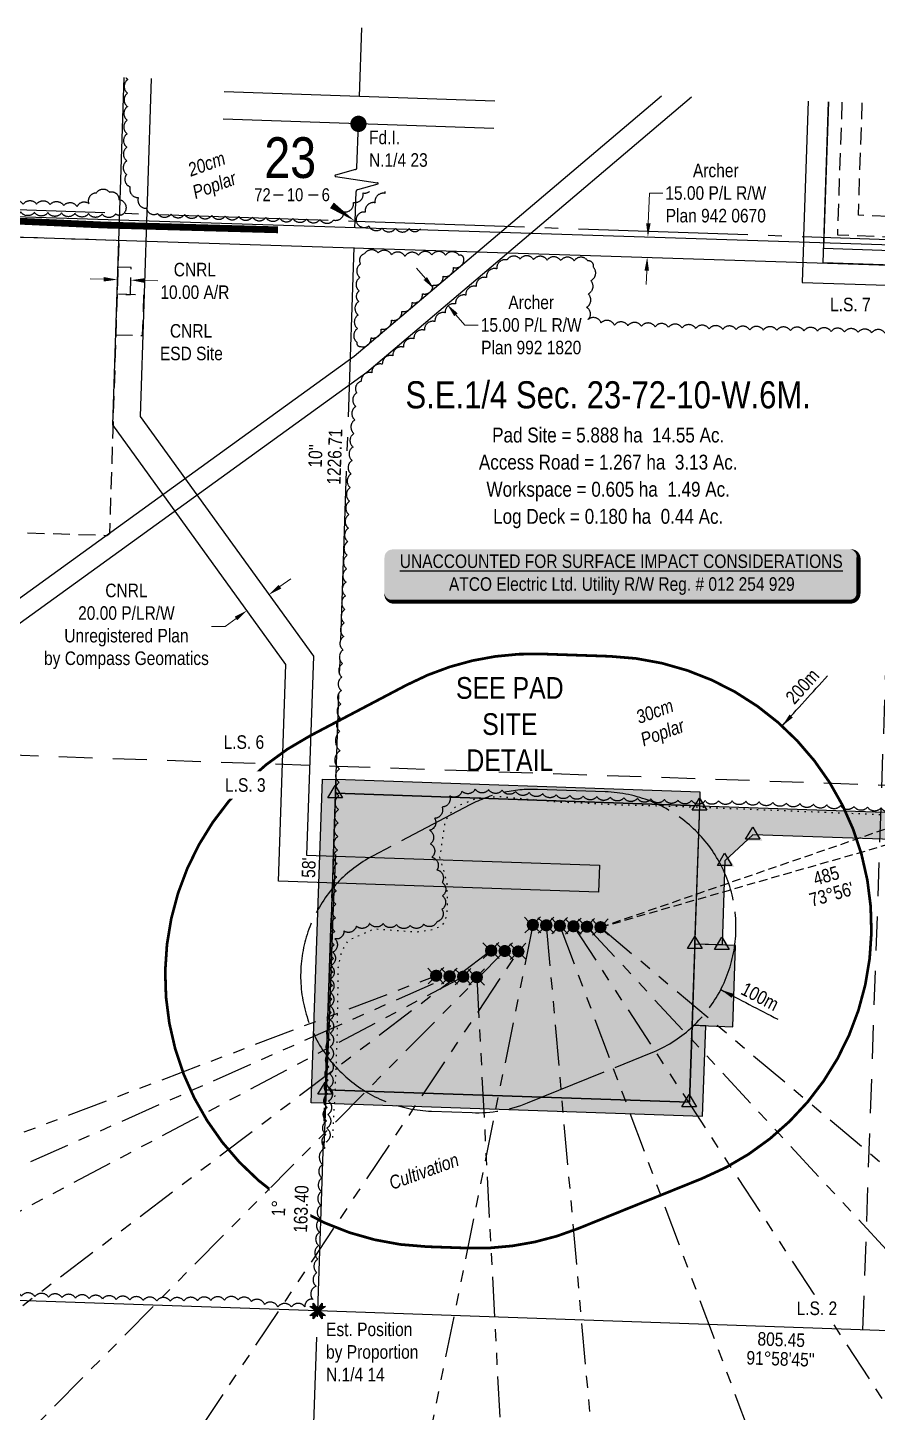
# Model space of a CAD drawing. Extents: x 344856 to 348912, y 6119551 to 6126406.
# Drawn here: x 345737 to 346363, y 6124469 to 6125490 of the extents above; entities that cross this region are included whole.
import ezdxf
from ezdxf.enums import TextEntityAlignment as Align

# ---------------------------------------------------------------- set-up
doc = ezdxf.new("R2010")
doc.units = 0
doc.header["$LTSCALE"] = 5
doc.header["$PDSIZE"] = 0.5
for name, pattern in [('0', [1, 1, 0]), ('foc-ACCESSROAD', [3.75, 2.5, -1.25]), ('foc-BUFFER', [16.75, 15, -1.75]), ('foc-DRILLPATH', [14.75, 6, -1.75, 1.75, -1.75, 1.75, -1.75]), ('foc-LSD', [8, 5, -3]), ('foc-QUARTERLINE', [33, 25, -3, 2, -3]), ('foc-TIELINE', [1.875, 1.25, -0.625]), ('foc-TOPO', [1, 0.2, -0.8])]:
    doc.linetypes.add(name, pattern=pattern)
doc.layers.get('Defpoints').update_dxf_attribs({"color": 9})
for name, color, linetype in [('10', 1, 'Continuous'), ('9', 3, 'Continuous'), ('AS-FENCE', 48, 'foc-FENCE'), ('AS-ROADS', 254, 'Continuous'), ('AUX-BUFFER', 7, 'foc-BUFFER'), ('C-AR', 13, 'foc-ACCESSROAD'), ('C-RW', 13, 'Continuous'), ('C-SYMBOL', 7, 'Continuous'), ('C-WS', 13, 'foc-ACCESSROAD'), ('CG-NOTES', 7, 'Continuous'), ('F-AR', 190, 'foc-ACCESSROAD'), ('F-RW', 190, 'Continuous'), ('L-AREAREQUIRED', 7, 'Continuous'), ('L-AREAWORK', 5, 'Continuous'), ('L-BD', 7, 'Continuous'), ('L-DETAIL-T', 3, 'Continuous'), ('L-MON', 1, 'Continuous'), ('L-QSEC', 8, 'foc-QUARTERLINE'), ('L-SEC', 7, 'Continuous'), ('L-SECLBL', 7, 'Continuous'), ('L-SECQ', 8, 'foc-QUARTERLINE'), ('L-SECTION-LSD', 7, 'foc-LSD'), ('P-PDRILLPATH', 12, 'foc-DRILLPATH'), ('P-PROPOSED', 10, 'Continuous'), ('P-PROPOSED-H', 21, 'Continuous'), ('P-TEMP-BLUE', 146, 'Continuous'), ('T-BUSH', 110, '0'), ('T-BUSH-T', 110, 'Continuous'), ('T-GENERAL', 48, 'foc-TOPO'), ('T-TIE', 201, 'foc-TIELINE')]:
    doc.layers.add(name, color=color, linetype=linetype)
for name, color, linetype, lineweight in [('C-AR-T', 13, 'Continuous', 9), ('C-RW-T', 13, 'Continuous', 9), ('C-WS-T', 13, 'Continuous', 9), ('F-RW-T', 190, 'Continuous', 9), ('T-TEXT', 48, 'Continuous', 18)]:
    doc.layers.add(name, color=color, linetype=linetype, lineweight=lineweight)
doc.layers.add('P-TEMP-BLUE-H', color=7, linetype='Continuous', true_color=0x99e6ff)
doc.styles.add('100L', font='ARIALN.TTF', dxfattribs={"height": 11})
doc.styles.add('175L', font='ARIALN.TTF', dxfattribs={"height": 20})
doc.styles.add('80', font='ARIALN.TTF', dxfattribs={"height": 10})
doc.styles.add('80CG', font='ARIALN.TTF', dxfattribs={"height": 10})
doc.styles.add('80L', font='ARIALN.TTF', dxfattribs={"height": 10})
doc.styles.add('80LS', font='ARIALNI.TTF', dxfattribs={"height": 10})
doc.styles.add('foc-LtypeFont', font='ARIALN.TTF', dxfattribs={"height": 7.35})
doc.styles.add('SIMPLEX', font='ARIALN.TTF')
doc.linetypes.add('foc-FENCE', pattern='A,10,-1,["X",foc-LtypeFont,S=0.2,R=0,X=-0.625,Y=-0.75],-1.24', length=12.24)
doc.dimstyles.new('CG2011', dxfattribs={"dimscale": 5, "dimtxt": 9, "dimasz": 2, "dimexe": 0.2, "dimexo": 0.0625, "dimgap": 0.5, "dimtad": 0, "dimtih": 1, "dimtoh": 1, "dimzin": 0, "dimdsep": 46, "dimtxsty": '80CG', "dimcen": 0.1, "dimse1": 1, "dimse2": 1, "dimclrd": 256, "dimclrt": 256, "dimaunit": 1, "dimadec": 4, "dimazin": 0, "dimtfac": 0.06, "dimtofl": 0, "dimtmove": 0, "dimatfit": 1, "dimfxl": 0.2, "dimtolj": 1, "dimtzin": 0, "dimlwd": -1, "dimarcsym": 0})
doc.dimstyles.new('Compass 5 000', dxfattribs={"dimscale": 5, "dimtxt": 9, "dimasz": 2, "dimexe": 0.2, "dimexo": 0.0625, "dimgap": 0.5, "dimtad": 0, "dimtih": 1, "dimtoh": 1, "dimzin": 0, "dimdsep": 46, "dimtxsty": '80CG', "dimcen": 0.1, "dimse1": 1, "dimse2": 1, "dimclrd": 256, "dimclrt": 256, "dimaunit": 1, "dimadec": 4, "dimazin": 0, "dimtfac": 0.06, "dimtofl": 0, "dimtmove": 0, "dimatfit": 1, "dimfxl": 0.2, "dimtolj": 1, "dimtzin": 0, "dimlwd": -1, "dimarcsym": 0})

# ---------------------------------------------------------------- blocks, each defined once
blk = doc.blocks.new('WC')
at = {"layer": 'L-MON'}
h = blk.add_hatch(color=255, dxfattribs=at)
h.dxf.hatch_style = 1
edge = h.paths.add_edge_path()
edge.add_arc((0, 0), 0.9, 0, 360)
at = {"layer": 'L-MON', "color": 240, "flags": 128}
for points in [[(-0.62, 0.5), (-1.23, 1.12)], [(0.52, 0.61), (1.13, 1.21)], [(-1.18, -1.18), (-0.56, -0.57)], [(1.16, -1.18), (0.56, -0.57)]]:
    blk.add_lwpolyline(points, dxfattribs=at)
at = {"layer": 'L-MON', "color": 240}
for radius in [0.8, 0.373]:
    blk.add_circle((0, 0), radius, dxfattribs=at)
blk = doc.blocks.new('*D427')
at = {"layer": 'Defpoints', "color": 0, "transparency": 16777216}
for p in [(346151.2, 6125337.1), (346150.7, 6125322.1), (346193.7, 6125320.7)]:
    blk.add_point(p, dxfattribs=at)
at = {"layer": 'F-RW-T', "transparency": 16777216}
for p, q in [((346194.5, 6125345.7), (346195.3, 6125368)), ((346195.3, 6125368), (346205.3, 6125368)), ((346193.4, 6125310.7), (346193, 6125300.7))]:
    blk.add_line(p, q, dxfattribs=at)
for points in [[(346192.9, 6125345.8), (346196.2, 6125345.7), (346194.2, 6125335.7)], [(346191.7, 6125310.8), (346195, 6125310.7), (346193.7, 6125320.7)]]:
    blk.add_solid(points, dxfattribs=at)
at = {"layer": 'F-RW-T', "transparency": 16777216, "insert": (346244.3, 6125368), "char_height": 10, "attachment_point": 5, "style": '80CG'}
blk.add_mtext('\\A1;Archer\\P15.00 P/L R/W\\PPlan 942 0670 ', dxfattribs=at)
blk = doc.blocks.new('*U430')
h = blk.add_hatch(color=255)
edge = h.paths.add_edge_path()
edge.add_line((-169, -20), (169, -20))
edge.add_arc((169, -14), 6, 270, 360)
edge.add_line((175, -14), (175, 12.5))
edge.add_arc((169, 12.5), 6, 0, 90)
edge.add_line((169, 18.5), (-169, 18.5))
edge.add_arc((-169, 12.5), 6, 90, 180)
edge.add_line((-175, 12.5), (-175, -14))
edge.add_arc((-169, -14), 6, 180, 270)
at = {"color": 1, "flags": 128}
blk.add_lwpolyline([(-169, -20, 3, 3, 0), (169, -20, 3, 3, 0.414214), (175, -14, 3, 3, 0), (175, 12.5, 3, 0, 0.414214), (169, 18.5, 0, 0, 0), (-169, 18.5, 0, 0, 0.414214), (-175, 12.5, 0, 0, 0), (-175, -14, 0, 3, 0.414214)], format="xyseb", close=True, dxfattribs=at)
for points in [[(-29.2, -12.7, 0, 7.5, 0), (0, 0, 0, 0, 0)], [(18.4, -11.6, 0, 7.5, 0), (0, 0, 0, 0, 0)]]:
    blk.add_lwpolyline(points, format="xyseb", dxfattribs=at)
at = {"color": 1, "style": '80'}
blk.add_attdef('ENTER_TEXT_001', (-26.8, -4.9), '', height=10, dxfattribs=at)
blk = doc.blocks.new('L-SECLBL')
at = {"layer": '9', "color": 7}
for p, q in [((-5.1, -27.8), (-12.3, -27.8)), ((20.7, -27.8), (13.5, -27.8))]:
    blk.add_line(p, q, dxfattribs=at)
at = {"layer": '10', "color": 2, "style": 'SIMPLEX'}
blk.add_attdef('SEC', text='', height=30, dxfattribs=at).set_placement((0, 0), align=Align.MIDDLE)
at = {"layer": '10', "color": 5, "style": '80L'}
blk.add_attdef('TWP', text='', height=9.5, dxfattribs=at).set_placement((-14.4, -27.4), align=Align.MIDDLE_RIGHT)
blk.add_attdef('RGE', text='', height=9.5, dxfattribs=at).set_placement((3.6, -27.4), align=Align.MIDDLE_CENTER)
blk.add_attdef('MER', text='', height=9.5, dxfattribs=at).set_placement((23.2, -27.4), align=Align.MIDDLE_LEFT)
blk = doc.blocks.new('*D432')
at = {"layer": 'Defpoints', "color": 0, "transparency": 16777216}
for p in [(346046.1, 6125285.9), (346020.3, 6125283.7), (346030, 6125272.3)]:
    blk.add_point(p, dxfattribs=at)
at = {"layer": 'F-RW-T', "transparency": 16777216}
for p, q in [((346030, 6125305), (346023.5, 6125312.6)), ((346052.6, 6125278.3), (346059, 6125270.7)), ((346059, 6125270.7), (346069, 6125270.7))]:
    blk.add_line(p, q, dxfattribs=at)
for points in [[(346031.2, 6125306.1), (346028.7, 6125303.9), (346036.4, 6125297.4)], [(346053.8, 6125279.4), (346051.3, 6125277.2), (346046.1, 6125285.9)]]:
    blk.add_solid(points, dxfattribs=at)
at = {"layer": 'F-RW-T', "transparency": 16777216, "insert": (346108.1, 6125270.7), "char_height": 10, "attachment_point": 5, "style": '80CG'}
blk.add_mtext('\\A1;Archer\\P15.00 P/L R/W\\PPlan 992 1820', dxfattribs=at)
blk = doc.blocks.new('*D443')
at = {"layer": 'C-RW-T', "transparency": 16777216}
for p, q in [((345922.7, 6125077.7), (345930.8, 6125083.5)), ((345890.3, 6125054.3), (345882.2, 6125048.4)), ((345882.2, 6125048.4), (345872.2, 6125048.4))]:
    blk.add_line(p, q, dxfattribs=at)
for points in [[(345921.7, 6125079), (345923.7, 6125076.3), (345914.6, 6125071.8)], [(345889.3, 6125055.6), (345891.2, 6125052.9), (345898.4, 6125060.1)]]:
    blk.add_solid(points, dxfattribs=at)
at = {"layer": 'Defpoints', "color": 0, "transparency": 16777216}
for p in [(345910.4, 6125077.6), (345914.6, 6125071.8), (345894.2, 6125065.9)]:
    blk.add_point(p, dxfattribs=at)
at = {"layer": 'C-RW-T', "transparency": 16777216, "insert": (345809.4, 6125048.4), "char_height": 10, "attachment_point": 5, "style": '80CG'}
blk.add_mtext('\\A1;CNRL\\P20.00 P/LR/W^JUnregistered Plan\\Pby Compass Geomatics', dxfattribs=at)
blk = doc.blocks.new('TEMP')
h = blk.add_hatch(color=255)
h.dxf.hatch_style = 1
h.paths.add_polyline_path([(0, 0.25), (-0.67, 1.15), (-0.67, 0.67), (-1.15, 0.67), (-0.25, 0), (-1.15, -0.67), (-0.67, -0.67), (-0.67, -1.15), (0, -0.25), (0.67, -1.15), (0.67, -0.67), (1.15, -0.67), (0.25, 0), (1.15, 0.67), (0.67, 0.67), (0.67, 1.15)])
h.paths.add_polyline_path([(0.57, 0.85), (0.57, 0.57), (0.85, 0.57), (0.08, 0), (0.85, -0.57), (0.57, -0.57), (0.57, -0.85), (0, -0.08), (-0.57, -0.85), (-0.57, -0.57), (-0.85, -0.57), (-0.08, 0), (-0.85, 0.57), (-0.57, 0.57), (-0.57, 0.85), (0, 0.08)], flags=16)
h = blk.add_hatch(color=1)
h.dxf.hatch_style = 1
h.paths.add_polyline_path([(0, 0.08), (-0.57, 0.85), (-0.57, 0.57), (-0.85, 0.57), (-0.08, 0), (-0.85, -0.57), (-0.57, -0.57), (-0.57, -0.85), (0, -0.08), (0.57, -0.85), (0.57, -0.57), (0.85, -0.57), (0.08, 0), (0.85, 0.57), (0.57, 0.57), (0.57, 0.85)])
at = {"color": 1}
for p, q in [((-0.08, 0), (0.08, 0)), ((0, 0.08), (0, -0.08))]:
    blk.add_line(p, q, dxfattribs=at)
at = {"color": 255, "flags": 128}
blk.add_lwpolyline([(-0.25, 0), (-1.15, 0.67), (-0.67, 0.67), (-0.67, 1.15), (0, 0.25), (0.67, 1.15), (0.67, 0.67), (1.15, 0.67), (0.25, 0), (1.15, -0.67), (0.67, -0.67), (0.67, -1.15), (0, -0.25), (-0.67, -1.15), (-0.67, -0.67), (-1.15, -0.67)], close=True, dxfattribs=at)
at = {"color": 1, "flags": 128}
blk.add_lwpolyline([(-0.08, 0), (-0.85, 0.57), (-0.57, 0.57), (-0.57, 0.85), (0, 0.08), (0.57, 0.85), (0.57, 0.57), (0.85, 0.57), (0.08, 0), (0.85, -0.57), (0.57, -0.57), (0.57, -0.85), (0, -0.08), (-0.57, -0.85), (-0.57, -0.57), (-0.85, -0.57)], close=True, dxfattribs=at)
blk = doc.blocks.new('linebrk')
blk.add_lwpolyline([(0, 0.00175, -0.346152), (-0.00019, 0.0015), (-0.00314, 0.00055, 0.772575), (-0.00312, 0.00036), (0.00312, -0.00036, -0.772575), (0.00314, -0.00055), (0.00019, -0.0015, 0.346152), (0, -0.00175)], format="xyb")
blk = doc.blocks.new('fdia')
at = {"color": 255, "const_width": 1}
blk.add_lwpolyline([(-0.5, 0, 1), (0.5, 0, 1)], format="xyb", close=True, dxfattribs=at)
blk = doc.blocks.new('Fdiaa')
blk.add_blockref('fdia', (0, 0))
blk = doc.blocks.new('fdib')
at = {"color": 1, "const_width": 1.6}
blk.add_lwpolyline([(-0.4, 0, 1), (0.4, 0, 1)], format="xyb", close=True, dxfattribs=at)
at = {"color": 1}
blk.add_circle((0, 0), 0.8, dxfattribs=at)
blk = doc.blocks.new('Fdibb')
blk.add_blockref('fdib', (0, 0))
blk = doc.blocks.new('fdicc')
for name in ['Fdibb', 'Fdiaa']:
    blk.add_blockref(name, (0, 0))
blk = doc.blocks.new('FDI')
blk.add_blockref('fdicc', (0, 0))
blk = doc.blocks.new('TRIA')
blk.add_hatch(color=255).paths.add_polyline_path([(-0.04, 1.52), (-1.47, -0.87), (1.39, -0.87)])
blk = doc.blocks.new('TRIAA')
blk.add_blockref('TRIA', (0, 0))
blk = doc.blocks.new('TRIB')
at = {"color": 1}
blk.add_lwpolyline([(-1.12, -0.67), (-0.04, 1.13), (1.04, -0.67)], close=True, dxfattribs=at)
blk = doc.blocks.new('TRIBB')
blk.add_blockref('TRIB', (0, 0))
blk = doc.blocks.new('TRICC')
for name in ['TRIAA', 'TRIBB']:
    blk.add_blockref(name, (0, 0))
blk = doc.blocks.new('plspike')
blk.add_blockref('TRICC', (0, 0))
blk = doc.blocks.new('*D530')
at = {"layer": 'C-AR-T', "transparency": 16777216}
for p, q in [((345792.7, 6125304.5), (345782.7, 6125304.8)), ((345822.7, 6125303.5), (345832.7, 6125303.2))]:
    blk.add_line(p, q, dxfattribs=at)
for points in [[(345792.7, 6125306.1), (345792.6, 6125302.8), (345802.7, 6125304.2)], [(345822.7, 6125305.2), (345822.6, 6125301.8), (345812.7, 6125303.8)]]:
    blk.add_solid(points, dxfattribs=at)
at = {"layer": 'Defpoints', "color": 0, "transparency": 16777216}
for p in [(345802.7, 6125304.2), (345812.7, 6125303.8), (345812.7, 6125303.8)]:
    blk.add_point(p, dxfattribs=at)
at = {"layer": 'C-AR-T', "transparency": 16777216, "insert": (345859.9, 6125303.2), "char_height": 10, "attachment_point": 5, "style": '80CG'}
blk.add_mtext('\\A1;CNRL\\P10.00 A/R', dxfattribs=at)

msp = doc.modelspace()

# ---------------------------------------------------------------- hatches: boundary and pattern name
at = {"layer": 'P-PROPOSED-H'}
h = msp.add_hatch(color=256, dxfattribs=at)
h.dxf.hatch_style = 1
h.paths.add_polyline_path([(345963.659, 6124925.35), (345956.138, 6124706.639), (346224.917, 6124697.389), (346232.437, 6124916.099)])
h = msp.add_hatch(color=256, dxfattribs=at)
h.dxf.hatch_style = 1
h.paths.add_polyline_path([(346228.929, 6124814.089), (346232.437, 6124916.099), (346498.485, 6124906.964), (346498.321, 6124902.406), (346768.576, 6124892.915), (346767.871, 6124872.927), (346477.616, 6124883.121), (346477.779, 6124887.663), (346271.717, 6124894.738), (346251.046, 6124875.44), (346248.913, 6124813.401)])
at = {"layer": 'P-TEMP-BLUE-H'}
h = msp.add_hatch(color=256, dxfattribs=at)
h.dxf.hatch_style = 1
h.paths.add_polyline_path([(345964.002, 6124935.342), (345955.795, 6124696.647), (345945.803, 6124696.991), (345954.011, 6124935.686)])
h = msp.add_hatch(color=256, dxfattribs=at)
h.dxf.hatch_style = 1
h.paths.add_polyline_path([(346232.437, 6124916.099), (346232.781, 6124926.091), (345964.002, 6124935.342), (345963.659, 6124925.35)])
h = msp.add_hatch(color=256, dxfattribs=at)
h.dxf.hatch_style = 1
h.paths.add_polyline_path([(346226.868, 6124754.138), (346256.843, 6124753.107), (346258.905, 6124813.058), (346228.929, 6124814.089)])
h = msp.add_hatch(color=256, dxfattribs=at)
h.dxf.hatch_style = 1
h.paths.add_polyline_path([(345956.138, 6124706.639), (345955.795, 6124696.647), (346234.565, 6124687.054), (346236.86, 6124753.794), (346226.868, 6124754.138), (346224.917, 6124697.389)])

# ---------------------------------------------------------------- linework, layer by layer
at = {"layer": 'AS-FENCE', "flags": 128}
msp.add_lwpolyline([(345955.289, 6124664.162), (345957.018, 6124707.17), (345958.898, 6124751.331), (345962.156, 6124841.454), (345963.981, 6124880.057)], dxfattribs=at)
at = {"layer": 'AS-ROADS', "const_width": 4.998, "flags": 128}
msp.add_lwpolyline([(345174.668, 6125320.749), (345188.191, 6125332.513), (345199.647, 6125349.359), (345213.352, 6125359.642), (345226.838, 6125364.149), (345246.747, 6125363.704), (345290.44, 6125361.848), (345348.992, 6125359.658), (345413.818, 6125358.569), (345513.656, 6125354.431), (345587.446, 6125351.02), (345645.069, 6125350.068), (345725.452, 6125347.511), (345792.217, 6125344.487), (345921.235, 6125340.931)], dxfattribs=at)
at = {"layer": 'AUX-BUFFER', "color": 251, "linetype": 'foc-BUFFER', "flags": 128}
msp.add_lwpolyline([(346162.654, 6124926.408), (346112.717, 6124928.119, 0.13036871), (346062.746, 6124916.68), (345991.396, 6124879.144, 0.76904991), (346034.449, 6124690.749), (346064.417, 6124689.7, 0.10506811), (346105.346, 6124696.912), (346196.664, 6124733.785, 0.81013897)], format="xyb", close=True, dxfattribs=at)
at = {"layer": 'C-AR', "flags": 128}
msp.add_lwpolyline([(345812.331, 6125293.192), (345812.979, 6125313.042), (345802.98, 6125313.365), (345802.338, 6125293.515)], close=True, dxfattribs=at)
at = {"layer": 'C-RW', "flags": 128}
msp.add_lwpolyline([(345827.708, 6125452.509), (345819.644, 6125203.201), (345947.347, 6125026.462), (345942.302, 6124879.673), (346158.549, 6124872.241), (346157.863, 6124852.262), (345921.636, 6124860.381), (345927.132, 6125020.305), (345799.443, 6125197.025), (345807.729, 6125453.193)], dxfattribs=at)
at = {"layer": 'C-WS', "flags": 128}
for points in [[(345530.059, 6125123.863), (345537.111, 6125341.872), (345803.849, 6125333.245), (345796.845, 6125116.686), (345794.921, 6125115.296), (345530.059, 6125123.863)], [(345801.368, 6125263.538), (345821.353, 6125262.891), (345822.323, 6125292.869), (345802.338, 6125293.515)]]:
    msp.add_lwpolyline(points, close=True, dxfattribs=at)
at = {"layer": 'F-AR', "flags": 128}
msp.add_lwpolyline([(346337.396, 6125435.008), (346334.027, 6125337.157), (346783.66, 6125321.676), (346784.176, 6125336.664), (346349.531, 6125351.629), (346352.384, 6125434.494)], dxfattribs=at)
at = {"layer": 'F-RW', "flags": 128}
for points in [[(346226.481, 6125438.809), (346078.46, 6125313.353), (345986.7, 6125235.581), (345460.79, 6124855.586), (345189.185, 6124704.75), (345130.339, 6124706.802), (345030.494, 6124710.284)], [(346204.188, 6125439.573), (346068.764, 6125324.793), (345977.447, 6125247.397), (345452.73, 6124868.264), (345185.546, 6124719.883), (345130.861, 6124721.79), (345031.016, 6124725.272)], [(346312.415, 6125435.831), (346309.129, 6125336.07), (346308.986, 6125332.008), (346308.505, 6125317.135), (346308.007, 6125302.032), (346479.628, 6125296.545), (346782.431, 6125286.687)], [(346782.958, 6125301.675), (346488.681, 6125311.193), (346478.704, 6125311.515), (346323.49, 6125316.536), (346327.404, 6125435.337)], [(346327.404, 6125435.337), (346323.851, 6125327.504), (346739.434, 6125313.195)], [(345178.472, 6125353.57), (345178.955, 6125368.559), (346739.738, 6125318.075)], [(345178.061, 6125353.583), (346782.958, 6125301.675)]]:
    msp.add_lwpolyline(points, dxfattribs=at)
at = {"layer": 'L-QSEC', "flags": 128}
for points in [[(345981.328, 6125439.209), (345983.076, 6125490.036)], [(345979.522, 6125386.693), (345980.637, 6125419.113)], [(345978.168, 6125347.316), (345978.922, 6125369.237)], [(345950.524, 6124543.371), (345978.168, 6125347.316)], [(345922.573, 6123739.484), (345950.524, 6124543.371)]]:
    msp.add_lwpolyline(points, dxfattribs=at)
at = {"layer": 'L-SEC'}
for p, q in [((345981.321, 6125439.21), (345881.41, 6125442.624)), ((346081.248, 6125435.82), (345981.321, 6125439.21)), ((345980.637, 6125419.113), (345880.719, 6125422.528)), ((346080.534, 6125415.725), (345980.637, 6125419.113)), ((345950.524, 6124543.371), (345145.743, 6124571.19)), ((346755.305, 6124515.551), (345950.524, 6124543.371))]:
    msp.add_line(p, q, dxfattribs=at)
at = {"layer": 'L-SECLBL', "flags": 128}
msp.add_lwpolyline([(345978.168, 6125347.316, 0, 5, 0), (345961.026, 6125358.994, 0, 0, 0)], format="xyseb", dxfattribs=at)
at = {"layer": 'L-SECQ'}
for p, q in [((345173.796, 6125374.885), (345978.168, 6125347.316)), ((345978.168, 6125347.316), (346783.592, 6125319.712))]:
    msp.add_line(p, q, dxfattribs=at)
at = {"layer": 'L-SECTION-LSD', "flags": 128}
for points in [[(346352.915, 6124529.461), (346380.877, 6125333.514)], [(345159.769, 6124973.038), (345964.346, 6124945.344)], [(345964.346, 6124945.344), (346769.445, 6124917.632)]]:
    msp.add_lwpolyline(points, dxfattribs=at)
at = {"layer": 'P-PDRILLPATH', "flags": 128}
for points in [[(346109.294, 6124828.201), (346033.074, 6124450.737)], [(346119.251, 6124827.888), (346153.074, 6124446.738)], [(346129.244, 6124827.537), (346273.075, 6124442.739)], [(346139.252, 6124827.17), (346393.074, 6124438.741)], [(346149.248, 6124826.825), (346513.074, 6124434.743)], [(346159.231, 6124826.49), (346632.074, 6124429.745)], [(346078.592, 6124809.25), (345624.073, 6124464.733)], [(346088.569, 6124808.933), (345744.073, 6124460.734)], [(345864.073, 6124456.735), (346098.591, 6124808.581)], [(345215.071, 6124478.729), (346037.969, 6124790.657)], [(345334.072, 6124474.73), (346047.925, 6124790.295)], [(346057.946, 6124789.956), (345454.072, 6124470.732)], [(346067.912, 6124789.616), (346112.073, 6123944.737)]]:
    msp.add_lwpolyline(points, dxfattribs=at)
at = {"layer": 'P-PROPOSED', "flags": 128}
for points in [[(345963.659, 6124925.35), (345956.138, 6124706.639), (346224.917, 6124697.389), (346232.437, 6124916.099)], [(346228.929, 6124814.089), (346232.437, 6124916.099), (346498.485, 6124906.964), (346498.321, 6124902.406), (346768.576, 6124892.915), (346767.871, 6124872.927), (346477.616, 6124883.121), (346477.779, 6124887.663), (346271.717, 6124894.738), (346251.046, 6124875.44), (346248.913, 6124813.401)]]:
    msp.add_lwpolyline(points, close=True, dxfattribs=at)
at = {"layer": 'P-TEMP-BLUE', "flags": 128}
for points in [[(345964.002, 6124935.342), (345955.795, 6124696.647), (345945.803, 6124696.991), (345954.011, 6124935.686)], [(346232.437, 6124916.099), (346232.781, 6124926.091), (345964.002, 6124935.342), (345963.659, 6124925.35)], [(346226.868, 6124754.138), (346256.843, 6124753.107), (346258.905, 6124813.058), (346228.929, 6124814.089)], [(345956.138, 6124706.639), (345955.795, 6124696.647), (346234.565, 6124687.054), (346236.86, 6124753.794), (346226.868, 6124754.138), (346224.917, 6124697.389)]]:
    msp.add_lwpolyline(points, close=True, dxfattribs=at)
at = {"layer": 'T-BUSH', "flags": 128}
for points in [[(345809.05, 6125453.148, 0.08000476), (345810.425, 6125451.78, 0.52056705), (345810.302, 6125441.785, 0.52056705), (345810.18, 6125431.791, 0.52056705), (345810.057, 6125421.796, 0.52056705), (345809.934, 6125411.801, 0.52056705), (345809.812, 6125401.807, 0.52056705), (345809.689, 6125391.812, 0.52056705), (345809.567, 6125381.817, 0.52056705), (345812.096, 6125372.699, 0.52056705), (345818.15, 6125364.746, 0.52056705), (345824.205, 6125356.793, 0.52056705), (345832.408, 6125352.981, 0.52056705), (345842.397, 6125352.61, 0.52056705), (345852.385, 6125352.239, 0.52056705), (345862.374, 6125351.868, 0.52056705), (345872.362, 6125351.497, 0.52056705), (345882.351, 6125351.126, 0.52056705), (345892.34, 6125350.755, 0.52056705), (345902.328, 6125350.384, 0.52056705), (345912.317, 6125350.013, 0.52056705), (345922.305, 6125349.642, 0.52056705), (345932.294, 6125349.271, 0.52056705), (345942.282, 6125348.9, 0.52056705), (345952.271, 6125348.529, 0.52056705), (345962.259, 6125348.158, 0.52056705), (345969.779, 6125354.193, 0.52056705), (345976.935, 6125361.171, 0.52056705), (345984.092, 6125368.15, 0.20881356), (345988.852, 6125369.237, 0.20881356)], [(346000.016, 6125369.237, 0.05954809), (346000.064, 6125367.79, 0.52056705), (345992.84, 6125360.882, 0.52056705), (345985.615, 6125353.975, 0.52056705), (345978.945, 6125347.183, 0.52056705), (345988.334, 6125343.753, 0.52056705), (345998.046, 6125342.089, 0.52056705), (346008.041, 6125341.967, 0.52056705), (346018.035, 6125341.845, 0.52056705), (346026.293, 6125341.744)], [(345956.166, 6124663.592, -0.52056705), (345956.605, 6124673.58, -0.52056705), (345957.044, 6124683.568, -0.52056705), (345957.483, 6124693.556, -0.52056705), (345957.922, 6124703.544, -0.52056705), (345958.361, 6124713.533, -0.52056705), (345958.8, 6124723.521, -0.52056705), (345959.239, 6124733.509, -0.52056705), (345959.678, 6124743.497, -0.52056705), (345960.117, 6124753.485, -0.52056705), (345960.556, 6124763.473, -0.52056705), (345960.995, 6124773.461, -0.52056705), (345961.434, 6124783.449, -0.52056705), (345961.873, 6124793.437, -0.52056705), (345962.312, 6124803.425, -0.52056705), (345962.751, 6124813.413, -0.52056705), (345963.189, 6124823.401, -0.52056705), (345963.628, 6124833.389, -0.52056705), (345964.046, 6124843.378, -0.52056705), (345964.315, 6124853.372, -0.52056705), (345964.585, 6124863.366, -0.52056705), (345964.855, 6124873.36, -0.52056705), (345965.122, 6124883.354, -0.52056705), (345965.386, 6124893.348, -0.52056705), (345965.651, 6124903.342, -0.52056705), (345965.915, 6124913.337, -0.52056705), (345966.179, 6124923.331, -0.52056705), (345966.443, 6124933.325, -0.52056705), (345966.654, 6124943.32, -0.52056705), (345966.916, 6124956.629, -0.52056705)], [(346760.784, 6124901.89, -0.52056705), (346761.33, 6124892.25, -0.52056705), (346755.037, 6124894.834, -0.52056705), (346745.687, 6124896.867, -0.52056705), (346735.723, 6124897.688, -0.52056705), (346725.734, 6124898.104, -0.52056705), (346715.745, 6124898.52, -0.52056705), (346705.756, 6124898.936, -0.52056705), (346695.767, 6124899.352, -0.52056705), (346685.778, 6124899.768, -0.52056705), (346675.789, 6124900.184, -0.52056705), (346665.8, 6124900.6, -0.52056705), (346655.811, 6124901.016, -0.52056705), (346645.817, 6124901.289, -0.52056705), (346635.823, 6124901.544, -0.52056705), (346625.828, 6124901.799, -0.52056705), (346615.834, 6124902.054, -0.52056705), (346605.839, 6124902.309, -0.52056705), (346595.845, 6124902.564, -0.52056705), (346585.851, 6124902.819, -0.52056705), (346575.856, 6124903.074, -0.52056705), (346565.862, 6124903.33, -0.52056705), (346555.892, 6124904.019, -0.52056705), (346545.932, 6124904.888, -0.52056705), (346535.972, 6124905.757, -0.52056705), (346526.012, 6124906.626, -0.52056705), (346516.052, 6124907.495, -0.52056705), (346506.093, 6124908.364, -0.52056705), (346496.123, 6124909.108, -0.52056705), (346486.148, 6124909.784, -0.52056705), (346476.173, 6124910.46, -0.52056705), (346466.182, 6124910.788, -0.52056705), (346456.188, 6124911.078, -0.52056705), (346446.195, 6124911.367, -0.52056705), (346436.201, 6124911.656, -0.52056705), (346426.208, 6124911.946, -0.52056705), (346416.214, 6124912.235, -0.52056705), (346406.221, 6124912.524, -0.52056705), (346396.229, 6124912.846, -0.52056705), (346386.247, 6124913.402, -0.52056705), (346376.264, 6124913.958, -0.52056705), (346366.282, 6124914.514, -0.52056705), (346356.3, 6124915.07, -0.52056705), (346346.318, 6124915.626, -0.52056705), (346336.336, 6124916.182, -0.52056705), (346326.353, 6124916.738, -0.52056705), (346316.366, 6124917.185, -0.52056705), (346306.378, 6124917.623, -0.52056705), (346296.39, 6124918.06, -0.52056705), (346286.401, 6124918.497, -0.52056705), (346276.413, 6124918.935, -0.52056705), (346266.425, 6124919.372, -0.52056705), (346256.432, 6124919.611, -0.52056705), (346246.435, 6124919.722, -0.52056705), (346236.438, 6124919.834, -0.52056705), (346226.441, 6124919.945, -0.52056705), (346216.447, 6124920.192, -0.52056705), (346206.46, 6124920.646, -0.52056705), (346196.473, 6124921.1, -0.52056705), (346186.485, 6124921.554, -0.52056705), (346176.498, 6124922.007, -0.52056705), (346166.509, 6124922.425, -0.52056705), (346156.52, 6124922.838, -0.52056705), (346146.531, 6124923.252, -0.52056705), (346136.541, 6124923.666, -0.52056705), (346126.559, 6124924.18, -0.52056705), (346116.597, 6124925.022, -0.52056705), (346106.634, 6124925.863, -0.52056705), (346096.672, 6124926.704, -0.52056705), (346086.71, 6124927.545, -0.52056705), (346076.724, 6124928.001, -0.52056705), (346066.733, 6124928.358, -0.52056705), (346056.962, 6124926.801, -0.52056705), (346047.853, 6124923.435, -0.52056705), (346042.316, 6124915.11, -0.52056705), (346036.78, 6124906.786, -0.52056705), (346033.134, 6124897.958, -0.52056705), (346033.798, 6124887.982, -0.52056705), (346034.809, 6124878.086, -0.52056705), (346038.566, 6124868.822, -0.52056705), (346042.324, 6124859.557, -0.52056705), (346042.621, 6124849.583, -0.52056705), (346042.166, 6124839.699, -0.52056705), (346038.499, 6124830.493, -0.52056705), (346028.681, 6124828.606, -0.52056705), (346018.8, 6124827.76, -0.52056705), (346008.826, 6124828.444, -0.52056705), (345998.851, 6124829.128, -0.52056705), (345988.904, 6124829.333, -0.52056705), (345979.148, 6124827.259, -0.52056705), (345969.809, 6124823.69, -0.52056705), (345963.174, 6124817.955, -0.52056705), (345961.728, 6124808.062, -0.52056705), (345960.283, 6124798.169, -0.52056705), (345959.957, 6124788.192, -0.52056705), (345959.893, 6124778.194, -0.52056705), (345959.83, 6124768.197, -0.52056705), (345959.766, 6124758.199, -0.52056705), (345959.703, 6124748.202, -0.52056705), (345959.597, 6124738.205, -0.52056705), (345959.48, 6124728.208, -0.52056705), (345959.363, 6124718.211, -0.52056705), (345959.149, 6124708.217, -0.52056705), (345958.527, 6124698.239, -0.52056705), (345957.904, 6124688.261, -0.52056705), (345957.282, 6124678.283, -0.52056705), (345956.63, 6124667.824, -0.52056705)], [(345956.166, 6124663.592, 0.55363313), (345954.115, 6124651.452, 0.52056705), (345953.734, 6124641.464, 0.52056705), (345953.353, 6124631.476, 0.52056705), (345952.973, 6124621.488, 0.52056705), (345952.592, 6124611.5, 0.52056705), (345951.977, 6124601.524, 0.52056705), (345951.326, 6124591.549, 0.52056705), (345950.674, 6124581.575, 0.52056705), (345950.023, 6124571.601, 0.52056705), (345949.372, 6124561.627, 0.52056705), (345946.883, 6124551.957, 0.52056705), (345941.139, 6124546.385, 0.52056705), (345931.144, 6124546.333, 0.52056705), (345921.148, 6124546.28, 0.52056705), (345911.366, 6124548.236, 0.52056705), (345901.605, 6124550.385, 0.52056705), (345891.748, 6124551.574, 0.52056705), (345881.755, 6124551.374, 0.52056705), (345871.761, 6124551.173, 0.52056705), (345861.768, 6124550.972, 0.52056705), (345851.775, 6124550.771, 0.52056705), (345841.781, 6124550.57, 0.52056705), (345831.791, 6124550.833, 0.52056705), (345821.802, 6124551.177, 0.52056705), (345811.812, 6124551.522, 0.52056705), (345801.823, 6124551.866, 0.52056705), (345791.833, 6124552.211, 0.52056705), (345781.844, 6124552.555, 0.52056705), (345771.854, 6124552.899, 0.52056705), (345761.865, 6124553.244, 0.52056705), (345751.875, 6124553.588, 0.52056705), (345741.887, 6124553.981, 0.52056705), (345731.9, 6124554.381, 0.52056705), (345721.912, 6124554.78, 0.52056705), (345711.925, 6124555.18, 0.52056705), (345701.938, 6124555.579, 0.52056705), (345691.95, 6124555.979, 0.52056705), (345681.963, 6124556.378, 0.52056705), (345671.975, 6124556.778, 0.52056705), (345661.988, 6124557.177, 0.52056705), (345652, 6124557.577, 0.52056705), (345642.013, 6124557.976, 0.52056705), (345632.025, 6124558.376, 0.52056705), (345622.038, 6124558.775, 0.52056705), (345612.05, 6124559.175, 0.52056705), (345602.063, 6124559.574, 0.52056705), (345592.076, 6124559.974, 0.52056705), (345582.088, 6124560.373, 0.52056705), (345572.101, 6124560.773, 0.52056705), (345562.113, 6124561.172, 0.52056705), (345552.126, 6124561.572, 0.52056705), (345542.138, 6124561.971, 0.52056705), (345532.151, 6124562.371, 0.52056705), (345522.163, 6124562.77, 0.52056705), (345512.176, 6124563.17, 0.52056705), (345502.189, 6124563.569, 0.52056705), (345492.201, 6124563.969, 0.52056705), (345482.214, 6124564.368, 0.52056705), (345472.226, 6124564.768, 0.52056705), (345462.239, 6124565.167, 0.52056705), (345452.251, 6124565.567, 0.52056705), (345442.264, 6124565.966, 0.52056705), (345432.276, 6124566.366, 0.52056705), (345422.289, 6124566.765, 0.52056705), (345412.301, 6124567.165, 0.52056705), (345402.314, 6124567.565, 0.52056705), (345392.327, 6124567.964, 0.52056705), (345382.339, 6124568.364, 0.52056705), (345372.352, 6124568.763, 0.52056705), (345362.364, 6124569.163, 0.52056705), (345352.377, 6124569.562, 0.52056705), (345342.389, 6124569.962, 0.52056705), (345332.402, 6124570.361, 0.52056705), (345322.414, 6124570.761, 0.52056705), (345312.427, 6124571.16, 0.52056705), (345302.44, 6124571.56, 0.52056705), (345292.452, 6124571.959, 0.52056705), (345282.465, 6124572.359, 0.52056705), (345272.477, 6124572.758, 0.52056705), (345262.49, 6124573.158, 0.52056705), (345252.502, 6124573.557, 0.52056705), (345242.515, 6124573.957, 0.52056705), (345232.527, 6124574.356, 0.52056705), (345222.54, 6124574.756, 0.52056705), (345212.552, 6124575.155, 0.52056705), (345202.565, 6124575.555, 0.52056705), (345192.578, 6124575.954, 0.52056705), (345182.59, 6124576.354, 0.52056705), (345172.603, 6124576.753, 0.52056705), (345158.377, 6124577.322)]]:
    msp.add_lwpolyline(points, format="xyb", dxfattribs=at)
for points in [[(345724.667, 6125354.27, -0.52056705), (345714.675, 6125354.54, -0.52056705), (345704.684, 6125354.809, -0.52056705), (345694.692, 6125355.079, -0.52056705), (345684.7, 6125355.348, -0.52056705), (345674.708, 6125355.618, -0.52056705), (345664.716, 6125355.887, -0.52056705), (345654.725, 6125356.157, -0.52056705), (345644.733, 6125356.41, -0.52056705), (345634.737, 6125356.416, -0.52056705), (345624.742, 6125356.421, -0.52056705), (345614.746, 6125356.427, -0.52056705), (345604.751, 6125356.433, -0.52056705), (345594.755, 6125356.438, -0.52056705), (345584.766, 6125356.65, -0.52056705), (345574.786, 6125357.212, -0.52056705), (345564.807, 6125357.774, -0.52056705), (345554.827, 6125358.337, -0.52056705), (345544.847, 6125358.899, -0.52056705), (345534.868, 6125359.462, -0.52056705), (345524.888, 6125360.024, -0.52056705), (345514.909, 6125360.587, -0.52056705), (345504.92, 6125360.949, -0.52056705), (345494.931, 6125361.299, -0.52056705), (345484.941, 6125361.65, -0.52056705), (345474.952, 6125362.001, -0.52056705), (345464.963, 6125362.351, -0.52056705), (345454.973, 6125362.702, -0.52056705), (345444.984, 6125363.052, -0.52056705), (345434.995, 6125363.403, -0.52056705), (345425.006, 6125363.754, -0.52056705), (345415.016, 6125364.104, -0.52056705), (345405.024, 6125364.338, -0.52056705), (345395.031, 6125364.561, -0.52056705), (345385.038, 6125364.783, -0.52056705), (345375.045, 6125365.006, -0.52056705), (345365.052, 6125365.229, -0.52056705), (345355.059, 6125365.452, -0.52056705), (345345.071, 6125365.843, -0.52056705), (345335.084, 6125366.243, -0.52056705), (345325.096, 6125366.643, -0.52056705), (345315.109, 6125367.043, -0.52056705), (345309.428, 6125374.015, -0.52056705), (345313.926, 6125377.587, -0.52056705), (345323.895, 6125376.865, -0.52056705), (345333.87, 6125376.235, -0.52056705), (345343.854, 6125375.77, -0.52056705), (345353.839, 6125375.305, -0.52056705), (345363.824, 6125374.841, -0.52056705), (345373.808, 6125374.376, -0.52056705), (345383.793, 6125373.912, -0.52056705), (345393.782, 6125373.54, -0.52056705), (345403.77, 6125373.169, -0.52056705), (345413.759, 6125372.798, -0.52056705), (345423.747, 6125372.428, -0.52056705), (345433.736, 6125372.062, -0.52056705), (345443.726, 6125371.72, -0.52056705), (345453.715, 6125371.377, -0.52056705), (345463.705, 6125371.035, -0.52056705), (345473.694, 6125370.693, -0.52056705), (345483.684, 6125370.351, -0.52056705), (345493.673, 6125370.009, -0.52056705), (345503.663, 6125369.667, -0.52056705), (345513.653, 6125369.347, -0.52056705), (345523.648, 6125369.251, -0.52056705), (345533.643, 6125369.155, -0.52056705), (345543.638, 6125369.059, -0.52056705), (345553.632, 6125369.065, -0.52056705), (345563.624, 6125369.347, -0.52056705), (345573.615, 6125369.629, -0.52056705), (345583.607, 6125369.801, -0.52056705), (345593.601, 6125369.612, -0.52056705), (345603.594, 6125369.424, -0.52056705), (345613.588, 6125369.235, -0.52056705), (345623.557, 6125368.617, -0.52056705), (345633.507, 6125367.669, -0.52056705), (345643.458, 6125366.721, -0.52056705), (345653.415, 6125365.846, -0.52056705), (345663.378, 6125365.046, -0.52056705), (345673.341, 6125364.246, -0.52056705), (345683.305, 6125363.446, -0.52056705), (345693.268, 6125362.646, -0.52056705), (345703.232, 6125361.846, -0.52056705), (345713.198, 6125361.088, -0.52056705), (345723.169, 6125360.389, -0.52056705), (345733.142, 6125359.766, -0.52056705), (345743.136, 6125359.967, -0.52056705), (345753.112, 6125359.587, -0.52056705), (345763.078, 6125358.816, -0.52056705), (345773.044, 6125358.046, -0.52056705), (345781.876, 6125360.129, -0.52056705), (345787.353, 6125368.299, -0.52056705), (345796.768, 6125368.788, -0.52056705), (345803.804, 6125363.325, -0.52056705), (345808.447, 6125354.474, -0.52056705), (345801.432, 6125352.63, -0.52056705), (345791.437, 6125352.604, -0.52056705), (345781.444, 6125352.853, -0.52056705), (345771.452, 6125353.103, -0.52056705), (345761.46, 6125353.352, -0.52056705), (345751.467, 6125353.601, -0.52056705), (345741.475, 6125353.851, -0.52056705), (345731.483, 6125354.1, -0.52056705)], [(345980.866, 6125288.026, 0.52056705), (345980.404, 6125278.041, 0.52056705), (345979.943, 6125268.057, 0.52056705), (345979.481, 6125258.072, 0.52056705), (345982.269, 6125254.747, 0.52056705), (345989.854, 6125261.256, 0.52056705), (345997.439, 6125267.766, 0.52056705), (346005.024, 6125274.275, 0.52056705), (346012.609, 6125280.785, 0.52056705), (346020.195, 6125287.294, 0.52056705), (346027.82, 6125293.757, 0.52056705), (346035.457, 6125300.205, 0.52056705), (346043.095, 6125306.653, 0.52056705), (346050.732, 6125313.101, 0.52056705), (346058.369, 6125319.549, 0.52056705), (346054.848, 6125322.047, 0.52056705), (346044.855, 6125322.253, 0.52056705), (346034.861, 6125322.46, 0.52056705), (346024.89, 6125322.234, 0.52056705), (346014.972, 6125321.25, 0.52056705), (346005.06, 6125322.537, 0.52056705), (345995.148, 6125323.825, 0.52056705), (345985.183, 6125323.299, 0.52056705), (345982.162, 6125315.807, 0.52056705), (345981.696, 6125305.823, 0.52056705), (345981.23, 6125295.838, 0.52056705)]]:
    msp.add_lwpolyline(points, format="xyb", close=True, dxfattribs=at)
at = {"layer": 'T-GENERAL', "flags": 128}
msp.add_lwpolyline([(346765.199, 6124858.215), (346765.158, 6124877.169), (346759.221, 6124884.261), (346751.274, 6124891.135), (346739.558, 6124893.536), (346735.59, 6124893.669), (346654.845, 6124896.698), (346563.21, 6124899.453), (346501.944, 6124903.861), (346220.253, 6124915.325), (346174.936, 6124916.6), (346128.727, 6124918.645), (346084.416, 6124922.761), (346067.637, 6124921.431), (346051.972, 6124915.097), (346044.553, 6124905.028), (346040.54, 6124878.03), (346045.729, 6124859.936), (346046.193, 6124840.745), (346045.396, 6124834.479), (346043.937, 6124830.311), (346041.824, 6124827.201), (346035.155, 6124824.513), (346023.243, 6124822.785), (345992.081, 6124825.081), (345972.844, 6124816.539), (345968.116, 6124808.803), (345965.531, 6124797.035), (345964.813, 6124746.984), (345963.465, 6124709.772), (345961.307, 6124667.667)], dxfattribs=at)
at = {"layer": 'T-TIE'}
for q in [(346620.775, 6124985.626), (346625.557, 6124960.772)]:
    msp.add_line((346159.231, 6124826.49), q, dxfattribs=at)

# ---------------------------------------------------------------- block references
at = {"layer": 'CG-NOTES'}
ref = msp.add_blockref('*U430', (346174.715, 6125086.665), dxfattribs=dict(at, xscale=0.9993178945019221, yscale=0.9993178945019221, zscale=0.9993178945019221))
ref.add_attrib('ENTER_TEXT_001', '%%UUNACCOUNTED FOR SURFACE IMPACT CONSIDERATIONS', (346011.143, 6125091.465), dxfattribs={"layer": '0', "color": 1, "height": 9.99318, "style": '80'})
ref.add_attrib('ENTER_TEXT_002', 'ATCO Electric Ltd. Utility R/W Reg. # 012 254 929', (346047.394, 6125074.632), dxfattribs={"layer": '0', "color": 1, "height": 9.99318, "style": '80'})
at = {"layer": 'L-MON'}
for name, p, xscale, yscale, zscale in [('FDI', (345980.637, 6125419.113), 4.999999999999923, 4.999999999999923, 4.999999999999923), ('plspike', (345963.658, 6124925.339), 4.999999999999981, 4.999999999999981, 4.999999999999981), ('plspike', (346232.437, 6124916.099), 4.999999999999981, 4.999999999999981, 4.999999999999981), ('plspike', (346271.717, 6124894.738), 4.999999999999981, 4.999999999999981, 4.999999999999981), ('plspike', (346251.046, 6124875.44), 4.998838799999989, 4.998838799999989, 4.998838799999989), ('WC', (346109.294, 6124828.201), 4.998838799999976, 4.998838799999976, 4.998838799999976), ('WC', (346119.251, 6124827.888), 4.998838799999976, 4.998838799999976, 4.998838799999976), ('WC', (346129.244, 6124827.537), 4.998838799999976, 4.998838799999976, 4.998838799999976), ('WC', (346139.252, 6124827.17), 4.998838799999976, 4.998838799999976, 4.998838799999976), ('WC', (346149.248, 6124826.825), 4.998838799999976, 4.998838799999976, 4.998838799999976), ('WC', (346159.231, 6124826.49), 4.998838799999976, 4.998838799999976, 4.998838799999976), ('WC', (346078.592, 6124809.25), 4.998838799999976, 4.998838799999976, 4.998838799999976), ('WC', (346088.569, 6124808.933), 4.998838799999976, 4.998838799999976, 4.998838799999976), ('WC', (346098.591, 6124808.581), 4.998838799999976, 4.998838799999976, 4.998838799999976), ('plspike', (346228.929, 6124814.089), 4.999999999999981, 4.999999999999981, 4.999999999999981), ('plspike', (346248.919, 6124813.404), 4.999999999999981, 4.999999999999981, 4.999999999999981), ('WC', (346037.944, 6124790.664), 4.998838799999976, 4.998838799999976, 4.998838799999976), ('WC', (346047.9, 6124790.302), 4.998838799999976, 4.998838799999976, 4.998838799999976), ('WC', (346057.921, 6124789.963), 4.998838799999976, 4.998838799999976, 4.998838799999976), ('WC', (346067.912, 6124789.616), 4.998838799999976, 4.998838799999976, 4.998838799999976), ('plspike', (345956.139, 6124706.632), 4.999999999999981, 4.999999999999981, 4.999999999999981), ('plspike', (346224.914, 6124697.388), 4.999999999999981, 4.999999999999981, 4.999999999999981), ('TEMP', (345950.524, 6124543.371), 4.998838799999976, 4.998838799999976, 4.998838799999976)]:
    msp.add_blockref(name, p, dxfattribs=dict(at, xscale=xscale, yscale=yscale, zscale=zscale))
at = {"layer": 'L-QSEC', "xscale": 4998.838799999974, "yscale": 4998.838799999974, "zscale": 4998.838799999974, "rotation": 358.0306351350321}
msp.add_blockref('linebrk', (345979.222, 6125377.965), dxfattribs=at)
at = {"layer": 'L-SECLBL'}
msp.add_blockref('L-SECLBL', (345930.269, 6125394.204), dxfattribs=at).add_auto_attribs({'SEC': '23', 'TWP': '72', 'RGE': '10', 'MER': '6'})

# ---------------------------------------------------------------- texts
at = {"layer": 'AUX-BUFFER', "style": '80CG'}
for s, rotation, p in [('200m', 47.912296, (346308.181, 6125004.212)), ('100m', 332.56151, (346276.965, 6124775.322))]:
    msp.add_text(s, height=9.9977, rotation=rotation, dxfattribs=at).set_placement(p, align=Align.MIDDLE_CENTER)
at = {"layer": 'C-SYMBOL', "color": 3, "style": '175L'}
msp.add_text('S.E.1/4 Sec. 23-72-10-W.6M.', height=19.99536, dxfattribs=at).set_placement((346164.92, 6125203.241), align=Align.BOTTOM_CENTER)
at = {"layer": 'C-WS-T', "insert": (345811.724, 6125271.38), "char_height": 9.99329, "attachment_point": 1, "rotation": 0.000851, "style": '80L'}
msp.add_mtext_dynamic_manual_height_columns('\\pi29.805;CNRL\\P\\pi22.375;ESD Site', width=89.78738, gutter_width=50, heights=[0], dxfattribs=at)
at = {"layer": 'L-AREAREQUIRED', "color": 5, "style": '100L'}
msp.add_text('Pad Site = 5.888 ha  14.55 Ac.', height=10.99745, dxfattribs=at).set_placement((346164.92, 6125180.746), align=Align.BOTTOM_CENTER)
at = {"layer": 'L-AREAWORK', "color": 5, "style": '100L'}
for s, p in [('Access Road = 1.267 ha  3.13 Ac.', (346164.92, 6125160.751)), ('Workspace = 0.605 ha  1.49 Ac.', (346164.92, 6125140.755)), ('Log Deck = 0.180 ha  0.44 Ac.', (346164.92, 6125120.76))]:
    msp.add_text(s, height=10.99745, dxfattribs=at).set_placement(p, align=Align.BOTTOM_CENTER)
at = {"layer": 'L-BD', "style": '80L'}
for s, rotation, p in [('1226.71', 88.0306, (345963.064, 6125173.628)), ("10''", 88.0306, (345948.826, 6125174.117)), ("58'", 88.0306, (345943.899, 6124870.392)), ('485', 16.0642, (346325.754, 6124864.538)), ("73°56'", 16.0642, (346329.696, 6124850.848)), ('805.45', 358.0202, (346292.612, 6124522.335)), ("91°58'45''", 358.0202, (346292.12, 6124508.097))]:
    msp.add_text(s, height=9.9977, rotation=rotation, dxfattribs=at).set_placement(p, align=Align.MIDDLE)
at = {"layer": 'L-DETAIL-T', "insert": (346092.306, 6124976.32), "char_height": 15.99628, "width": 109.44972, "attachment_point": 5, "style": '80CG'}
msp.add_mtext('SEE PAD SITE DETAIL', dxfattribs=at)
at = {"layer": 'L-MON', "attachment_point": 1, "style": '80L'}
for s, width, insert, char_height in [('Fd.I.\\PN.1/4 23', 42.86262, (345988.424, 6125414.101), 9.9977), ('Est. Position\\Pby Proportion\\PN.1/4 14', 71.66958, (345956.717, 6124534.832), 9.99768)]:
    msp.add_mtext_dynamic_manual_height_columns(s, width=width, gutter_width=50, heights=[0], dxfattribs=dict(at, insert=insert, char_height=char_height))
at = {"layer": 'T-BUSH-T', "attachment_point": 2, "rotation": 20, "style": '80LS'}
for s, insert, char_height, width in [('20cm \\PPoplar', (345866.797, 6125394.294), 9.9955, 65.37732), ('30cm \\PPoplar', (346197.507, 6124990.517), 9.9978, 88.31377)]:
    msp.add_mtext(s, dxfattribs=dict(at, insert=insert, char_height=char_height, width=width))
at = {"layer": 'T-TEXT', "insert": (346028.901, 6124646.422), "char_height": 9.99552, "attachment_point": 5, "rotation": 20, "style": '80LS'}
msp.add_mtext('Cultivation', dxfattribs=at)

# ---------------------------------------------------------------- dimensions: what is measured, and where the dimension line sits
at = {"layer": 'C-AR-T'}
dim = msp.add_aligned_dim(p1=(345802.682, 6125304.171), p2=(345812.678, 6125303.845), distance=-0.014, text='CNRL\\P10.00 A/R', dimstyle='Compass 5 000', dxfattribs=at)
dim.commit()
dim.dimension.update_dxf_attribs({"geometry": '*D530', "text_midpoint": (345859.949, 6125303.178)})
at = {"layer": 'C-RW-T'}
dim = msp.add_linear_dim(base=(345914.573, 6125071.821), p1=(345894.192, 6125065.893), p2=(345910.396, 6125077.601), angle=35.849902, text='CNRL\\P20.00 P/LR/W^JUnregistered Plan\\Pby Compass Geomatics', dimstyle='Compass 5 000', dxfattribs=at)
dim.commit()
dim.dimension.update_dxf_attribs({"geometry": '*D443', "text_midpoint": (345809.436, 6125048.4), "dimtype": 161})
at = {"layer": 'F-RW-T'}
dim = msp.add_linear_dim(base=(346193.699, 6125320.711), p1=(346151.17, 6125337.139), p2=(346150.677, 6125322.125), angle=268.118338, text='Archer\\P15.00 P/L R/W\\PPlan 942 0670 ', dimstyle='Compass 5 000', override={"dimtxt": 10}, dxfattribs=at)
dim.commit()
dim.dimension.update_dxf_attribs({"geometry": '*D427', "text_midpoint": (346244.339, 6125368.001), "dimtype": 161})
dim = msp.add_linear_dim(base=(346046.113, 6125285.937), p1=(346020.279, 6125283.7), p2=(346029.975, 6125272.259), angle=310.283202, text='Archer\\P15.00 P/L R/W\\PPlan 992 1820', dimstyle='Compass 5 000', dxfattribs=at)
dim.commit()
dim.dimension.update_dxf_attribs({"geometry": '*D432', "text_midpoint": (346108.13, 6125270.679), "dimtype": 161})

# ---------------------------------------------------------------- leaders
at = {"layer": 'AUX-BUFFER', "linetype": 'Continuous', "path_type": 1}
for points in [[(346293.253, 6124974.879), (346326.759, 6125011.976)], [(346247.961, 6124780.421), (346290.107, 6124758.538)]]:
    msp.add_leader(points, dimstyle='CG2011', override={"dimasz": 2, "dimgap": 0.5, "dimtad": 0}, dxfattribs=at)

# ---------------------------------------------------------------- next in the draw order: texts
at = {"layer": 'L-SECTION-LSD', "attachment_point": 1, "style": '100L', "bg_fill": 3, "box_fill_scale": 1.5, "bg_fill_color": 256, "bg_fill_transparency": 0}
for s, width, insert, char_height in [('\\pi2.3061;L.S. 7', 30.88047, (346326.342, 6125290.846), 10), ('L.S. 6', 30.48313, (345881.113, 6124968.042), 9.9977), ('\\pi2.1405;L.S. 2', 30.65342, (346301.811, 6124550.367), 10)]:
    msp.add_mtext_dynamic_manual_height_columns(s, width=width, gutter_width=55, heights=[0], dxfattribs=dict(at, insert=insert, char_height=char_height))

# ---------------------------------------------------------------- next in the draw order: linework, layer by layer
at = {"layer": 'AUX-BUFFER', "color": 251, "linetype": 'foc-BUFFER', "const_width": 2, "flags": 128}
msp.add_lwpolyline([(346166.078, 6125026.326), (346116.141, 6125028.037, 0.13036871), (346016.197, 6125005.16), (345944.847, 6124967.623, 0.76904991), (346030.954, 6124590.833), (346060.923, 6124589.785, 0.10506811), (346142.779, 6124604.207), (346234.097, 6124641.081, 0.81013897)], format="xyb", close=True, dxfattribs=at)
at = {"layer": 'T-BUSH', "flags": 128}
msp.add_lwpolyline([(346419.256, 6125262.923, 0.52056705), (346409.267, 6125263.259, 0.52056705), (346399.277, 6125263.595, 0.52056705), (346389.287, 6125263.93, 0.52056705), (346379.297, 6125264.266, 0.52056705), (346369.307, 6125264.602, 0.52056705), (346359.318, 6125264.937, 0.52056705), (346349.328, 6125265.273, 0.52056705), (346339.338, 6125265.608, 0.52056705), (346329.348, 6125265.944, 0.52056705), (346319.358, 6125266.261, 0.52056705), (346309.364, 6125266.436, 0.52056705), (346299.37, 6125266.612, 0.52056705), (346289.376, 6125266.787, 0.52056705), (346279.382, 6125266.962, 0.52056705), (346269.388, 6125267.138, 0.52056705), (346259.394, 6125267.313, 0.52056705), (346249.401, 6125267.488, 0.52056705), (346239.41, 6125267.765, 0.52056705), (346229.423, 6125268.174, 0.52056705), (346219.435, 6125268.583, 0.52056705), (346209.448, 6125268.991, 0.52056705), (346199.461, 6125269.4, 0.52056705), (346189.474, 6125269.809, 0.52056705), (346179.487, 6125270.217, 0.52056705), (346169.5, 6125270.626, 0.52056705), (346159.693, 6125272.315, 0.52056705), (346149.981, 6125274.678, 0.52056705), (346148.863, 6125283.795, 0.52056705), (346150.088, 6125293.667, 0.52056705), (346152.079, 6125303.462, 0.52056705), (346154.016, 6125313.268, 0.52056705), (346149.837, 6125318.076, 0.52056705), (346139.842, 6125318.086, 0.52056705), (346129.849, 6125318.213, 0.52056705), (346119.861, 6125318.606, 0.52056705), (346109.873, 6125319, 0.52056705), (346099.886, 6125319.393, 0.52056705), (346090.283, 6125318.674, 0.52056705), (346082.682, 6125312.183, 0.52056705), (346075.081, 6125305.693, 0.52056705), (346067.48, 6125299.202, 0.52056705), (346059.879, 6125292.711, 0.52056705), (346052.278, 6125286.22, 0.52056705), (346044.676, 6125279.729, 0.52056705), (346037.075, 6125273.238, 0.52056705), (346029.334, 6125266.915, 0.52056705), (346021.565, 6125260.628, 0.52056705), (346013.795, 6125254.34, 0.52056705), (346006.025, 6125248.052, 0.52056705), (345998.255, 6125241.764, 0.52056705), (345990.485, 6125235.476, 0.52056705), (345982.715, 6125229.188, 0.52056705), (345979.355, 6125220.607, 0.52056705), (345978.669, 6125210.635, 0.52056705), (345977.983, 6125200.663, 0.52056705), (345977.297, 6125190.691, 0.52056705), (345976.611, 6125180.719, 0.52056705), (345975.926, 6125170.748, 0.52056705), (345975.24, 6125160.776, 0.52056705), (345974.554, 6125150.804, 0.52056705), (345974.056, 6125140.821, 0.52056705), (345973.626, 6125130.835, 0.52056705), (345973.197, 6125120.849, 0.52056705), (345972.768, 6125110.863, 0.52056705), (345972.338, 6125100.877, 0.52056705), (345971.909, 6125090.89, 0.52056705), (345971.479, 6125080.904, 0.52056705), (345971.05, 6125070.918, 0.52056705), (345970.62, 6125060.932, 0.52056705), (345970.191, 6125050.945, 0.52056705), (345969.762, 6125040.959, 0.52056705), (345969.332, 6125030.973, 0.52056705), (345968.903, 6125020.987, 0.52056705), (345968.473, 6125011.001, 0.52056705), (345968.044, 6125001.014, 0.52056705), (345967.614, 6124991.028, 0.52056705), (345967.185, 6124981.042, 0.52056705), (345966.756, 6124971.056, 0.43759705), (345966.916, 6124956.629)], format="xyb", dxfattribs=at)

# ---------------------------------------------------------------- next in the draw order: texts
at = {"layer": 'L-BD', "insert": (345916.606, 6124619.335), "char_height": 9.9977, "width": 26.0186, "attachment_point": 2, "rotation": 88.0306, "style": '80L', "bg_fill": 3, "box_fill_scale": 1.2, "bg_fill_color": 256, "bg_fill_transparency": 0}
msp.add_mtext('1°\\P163.40 ', dxfattribs=at)
at = {"layer": 'L-SECTION-LSD', "insert": (345882.177, 6124936.363), "char_height": 9.9977, "attachment_point": 1, "style": '100L', "bg_fill": 3, "box_fill_scale": 1.5, "bg_fill_color": 256, "bg_fill_transparency": 0}
msp.add_mtext_dynamic_manual_height_columns('L.S. 3', width=30.37591, gutter_width=55, heights=[0], dxfattribs=at)

doc.saveas('drawing.dxf')
